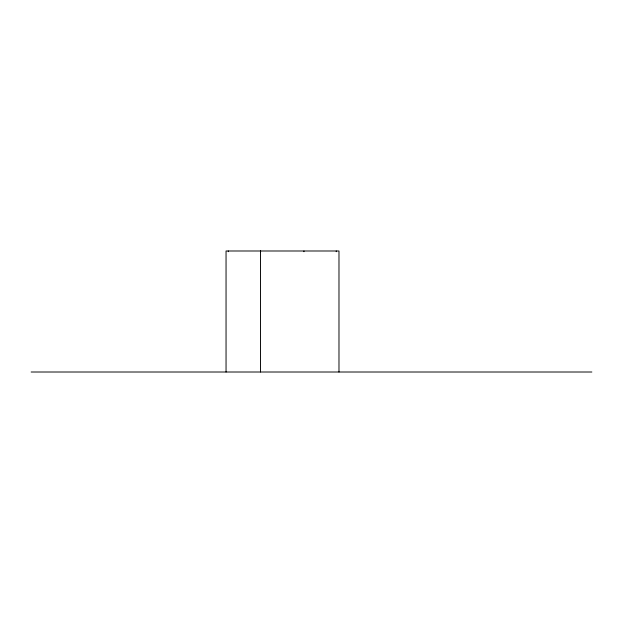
<?xml version="1.0" encoding="UTF-8"?>
<svg xmlns="http://www.w3.org/2000/svg" width="623" height="623" viewBox="0 0 623 623"><rect width="100%" height="100%" fill="white"/><g stroke="black" fill="none" stroke-linecap="round" stroke-linejoin="round"><path stroke-width="0.93" d="M31.15 372.009L591.85 372.009M338.982 372.009L338.982 250.991L226.048 250.991L226.048 372.009M336.256 250.991L336.256 251.7M303.946 250.991L303.946 251.7M260.609 250.991L260.609 251.7M260.484 250.991L260.484 372.009M228.298 250.991L228.298 251.7"/></g></svg>
